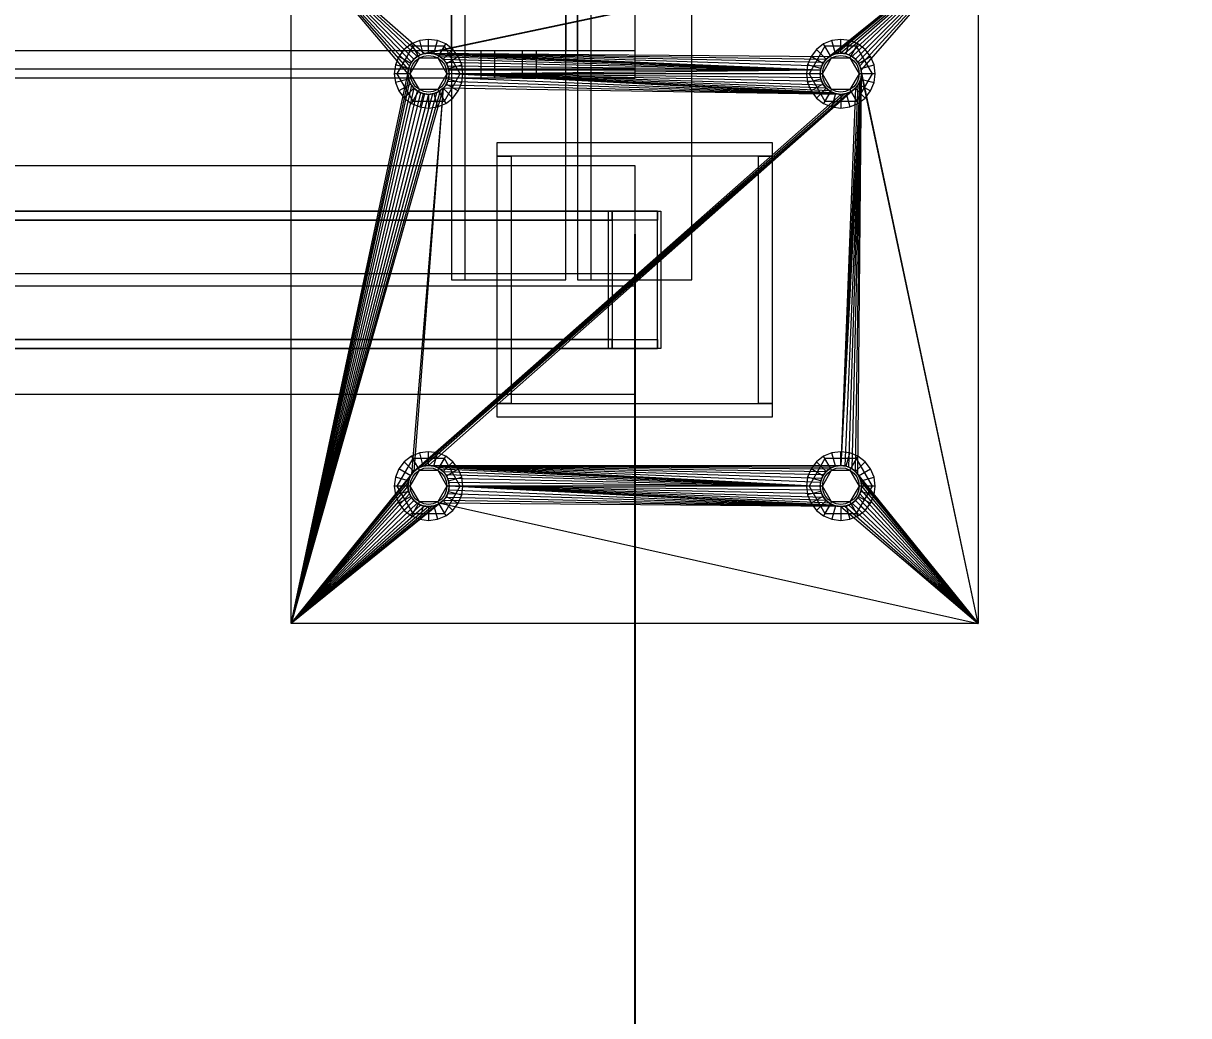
# Model space of a CAD drawing. Header units: millimetres. Extents: x -191664 to 191490, y -197311 to 10263.
# Drawn here: x 16503 to 17011, y -19071 to -18638 of the extents above; entities that cross this region are included whole.
import ezdxf

# ---------------------------------------------------------------- set-up
doc = ezdxf.new("R2010")
doc.units = ezdxf.units.MM
for name, color, linetype, lineweight in [('COTAS_INSTALACION_P', 30, 'Continuous', 0), ('COTAS_O', 1, 'Continuous', 0), ('superior_mezcladora', 7, 'Continuous', 0)]:
    doc.layers.add(name, color=color, linetype=linetype, lineweight=lineweight)
doc.dimstyles.new('PLANTA_100', dxfattribs={"dimtxt": 250, "dimasz": 150, "dimexe": 150, "dimexo": 80, "dimgap": 100, "dimtad": 1, "dimtih": 1, "dimtoh": 1, "dimdec": 1, "dimdsep": 46, "dimcen": 0.09, "dimclrd": 1, "dimclre": 1, "dimclrt": 1, "dimadec": 0, "dimazin": 0, "dimtfac": 1, "dimtdec": 4, "dimtofl": 0, "dimtmove": 0, "dimatfit": 3, "dimfxl": 1, "dimtolj": 1, "dimtzin": 0, "dimarcsym": 0})

# ---------------------------------------------------------------- blocks, each defined once
blk = doc.blocks.new('*D5')
at = {"layer": 'COTAS_INSTALACION_P', "color": 1, "lineweight": -2, "transparency": 16777216}
for p, q in [((-1000, -18080), (-1000, -25850)), ((60117.12, -18080), (60117.12, -25850)), ((-850, -25700), (59967.12, -25700))]:
    blk.add_line(p, q, dxfattribs=at)
at = {"layer": 'COTAS_INSTALACION_P', "color": 1, "transparency": 16777216}
for points in [[(-850, -25675), (-850, -25725), (-1000, -25700)], [(59967.12, -25675), (59967.12, -25725), (60117.12, -25700)]]:
    blk.add_solid(points, dxfattribs=at)
at = {"layer": 'Defpoints', "color": 0, "transparency": 16777216}
for p in [(-1000, -18000), (60117.12, -18000), (60117.12, -25700)]:
    blk.add_point(p, dxfattribs=at)
blk = doc.blocks.new('*D35')
at = {"layer": 'COTAS_O', "color": 1, "lineweight": -2, "transparency": 16777216}
for p, q in [((10569.53, -18730), (10569.53, -20100)), ((16769.53, -18730), (16769.53, -20100)), ((10719.53, -19950), (16619.53, -19950))]:
    blk.add_line(p, q, dxfattribs=at)
at = {"layer": 'COTAS_O', "color": 1, "transparency": 16777216}
for points in [[(10719.53, -19925), (10719.53, -19975), (10569.53, -19950)], [(16619.53, -19925), (16619.53, -19975), (16769.53, -19950)]]:
    blk.add_solid(points, dxfattribs=at)
at = {"layer": 'Defpoints', "color": 0, "transparency": 16777216}
for p in [(10569.53, -18650), (16769.53, -18650), (16769.53, -19950)]:
    blk.add_point(p, dxfattribs=at)

msp = doc.modelspace()

# ---------------------------------------------------------------- linework, layer by layer
at = {"layer": 'superior_mezcladora', "color": 9, "true_color": 0xc6c9c8}
for p, q in [((16744.53, -18650), (16744.53, -17350)), ((16769.53, -17350), (16769.53, -18650)), ((16689.53, -18650), (16689.53, -18615)), ((16739.53, -18615), (16739.53, -18650)), ((16769.53, -18623), (16769.53, -18658)), ((16739.53, -18650), (16689.53, -18650)), ((16769.53, -18650), (16744.53, -18650)), ((16769.53, -18658), (10569.53, -18658))]:
    msp.add_line(p, q, dxfattribs=at)
at = {"layer": 'superior_mezcladora', "color": 8, "true_color": 0x667b86}
for p, q in [((16689.53, -18400), (16689.53, -18750)), ((16695.53, -18750), (16695.53, -18400)), ((16739.53, -18750), (16739.53, -18400)), ((16744.53, -18400), (16744.53, -18750)), ((16750.53, -18750), (16750.53, -18400)), ((16794.53, -18750), (16794.53, -18400)), ((16709.53, -18696), (16709.53, -18690)), ((16709.53, -18690), (16829.53, -18690)), ((16829.53, -18690), (16829.53, -18696)), ((16829.53, -18696), (16709.53, -18696)), ((16709.53, -18804), (16709.53, -18696)), ((16709.53, -18696), (16715.53, -18696)), ((16715.53, -18696), (16715.53, -18804)), ((16823.53, -18804), (16823.53, -18696)), ((16823.53, -18696), (16829.53, -18696)), ((16829.53, -18696), (16829.53, -18804)), ((10569.53, -18700), (16769.53, -18700)), ((16769.53, -18700), (16769.53, -18800)), ((16758.12, -18720), (14691.45, -18720)), ((14692.97, -18720), (16759.64, -18720)), ((14692.97, -18724), (16759.64, -18724)), ((16779.42, -18720), (14712.75, -18720)), ((16779.42, -18724), (14712.75, -18724)), ((14714.27, -18720), (16780.94, -18720)), ((16758.12, -18780), (16758.12, -18720)), ((16758.12, -18720), (16759.64, -18720)), ((16759.64, -18720), (16759.64, -18780)), ((16759.64, -18724), (16759.64, -18720)), ((16759.64, -18720), (16779.42, -18720)), ((16779.42, -18724), (16759.64, -18724)), ((16779.42, -18780), (16779.42, -18720)), ((16779.42, -18720), (16780.94, -18720)), ((16779.42, -18720), (16779.42, -18724)), ((16780.94, -18720), (16780.94, -18780)), ((10569.53, -18747.2), (16769.53, -18747.2)), ((16689.53, -18750), (16739.53, -18750)), ((16689.53, -18750), (16695.53, -18750)), ((16744.53, -18750), (16794.53, -18750)), ((16744.53, -18750), (16750.53, -18750)), ((16769.53, -18747.2), (16769.53, -18752.8)), ((16769.53, -18752.8), (10569.53, -18752.8)), ((14691.45, -18780), (16758.12, -18780)), ((16759.64, -18776), (14692.97, -18776)), ((16759.64, -18780), (14692.97, -18780)), ((14712.75, -18776), (16779.42, -18776)), ((14712.75, -18780), (16779.42, -18780)), ((16780.94, -18780), (14714.27, -18780)), ((16759.64, -18780), (16758.12, -18780)), ((16759.64, -18780), (16759.64, -18776)), ((16759.64, -18776), (16779.42, -18776)), ((16779.42, -18780), (16759.64, -18780)), ((16779.42, -18776), (16779.42, -18780)), ((16780.94, -18780), (16779.42, -18780)), ((16769.53, -18800), (10569.53, -18800)), ((16709.53, -18810), (16709.53, -18804)), ((16709.53, -18804), (16829.53, -18804)), ((16715.53, -18804), (16709.53, -18804)), ((16829.53, -18804), (16823.53, -18804)), ((16829.53, -18804), (16829.53, -18810)), ((16829.53, -18810), (16709.53, -18810))]:
    msp.add_line(p, q, dxfattribs=at)
at = {"layer": 'superior_mezcladora', "color": 252, "true_color": 0x82929a}
for p, q in [((16619.53, -18900), (16619.53, -18600)), ((16619.53, -18600), (16670.53, -18660)), ((16619.53, -18600), (16670.7, -18658.24)), ((16619.53, -18600), (16671.21, -18656.56)), ((16619.53, -18600), (16672.05, -18655)), ((16619.53, -18600), (16673.16, -18653.64)), ((16619.53, -18600), (16674.53, -18652.52)), ((16619.53, -18600), (16676.08, -18651.69)), ((16619.53, -18600), (16677.77, -18651.17)), ((16919.53, -18600), (16677.77, -18651.17)), ((16919.53, -18600), (16679.53, -18651)), ((16919.53, -18600), (16854.53, -18652.52)), ((16919.53, -18600), (16856.08, -18651.69)), ((16919.53, -18600), (16857.77, -18651.17)), ((16919.53, -18600), (16859.53, -18651)), ((16919.53, -18600), (16861.28, -18651.17)), ((16919.53, -18600), (16862.97, -18651.69)), ((16919.53, -18600), (16864.53, -18652.52)), ((16919.53, -18600), (16865.89, -18653.64)), ((16919.53, -18600), (16867.01, -18655)), ((16919.53, -18600), (16867.84, -18656.56)), ((16919.53, -18600), (16868.36, -18658.24)), ((16919.53, -18600), (16919.53, -18900)), ((16673.16, -18653.64), (16672.05, -18655)), ((16674.53, -18652.52), (16673.16, -18653.64)), ((16676.08, -18651.69), (16674.53, -18652.52)), ((16677.77, -18651.17), (16676.08, -18651.69)), ((16679.53, -18651), (16677.77, -18651.17)), ((16681.28, -18651.17), (16679.53, -18651)), ((16679.53, -18651), (16850.7, -18658.24)), ((16679.53, -18651), (16851.21, -18656.56)), ((16679.53, -18651), (16852.05, -18655)), ((16679.53, -18651), (16853.16, -18653.64)), ((16679.53, -18651), (16854.53, -18652.52)), ((16682.97, -18651.69), (16681.28, -18651.17)), ((16681.28, -18651.17), (16850.7, -18658.24)), ((16684.53, -18652.52), (16682.97, -18651.69)), ((16682.97, -18651.69), (16850.7, -18658.24)), ((16685.89, -18653.64), (16684.53, -18652.52)), ((16684.53, -18652.52), (16850.7, -18658.24)), ((16687.01, -18655), (16685.89, -18653.64)), ((16685.89, -18653.64), (16850.7, -18658.24)), ((16853.16, -18653.64), (16852.05, -18655)), ((16854.53, -18652.52), (16853.16, -18653.64)), ((16856.08, -18651.69), (16854.53, -18652.52)), ((16857.77, -18651.17), (16856.08, -18651.69)), ((16859.53, -18651), (16857.77, -18651.17)), ((16861.28, -18651.17), (16859.53, -18651)), ((16862.97, -18651.69), (16861.28, -18651.17)), ((16864.53, -18652.52), (16862.97, -18651.69)), ((16865.89, -18653.64), (16864.53, -18652.52)), ((16867.01, -18655), (16865.89, -18653.64)), ((16670.7, -18658.24), (16670.53, -18660)), ((16671.21, -18656.56), (16670.7, -18658.24)), ((16672.05, -18655), (16671.21, -18656.56)), ((16687.84, -18656.56), (16687.01, -18655)), ((16687.01, -18655), (16850.7, -18658.24)), ((16688.36, -18658.24), (16687.84, -18656.56)), ((16687.84, -18656.56), (16850.7, -18658.24)), ((16688.53, -18660), (16688.36, -18658.24)), ((16688.36, -18658.24), (16850.7, -18658.24)), ((16688.53, -18660), (16850.7, -18658.24)), ((16850.7, -18658.24), (16850.53, -18660)), ((16851.21, -18656.56), (16850.7, -18658.24)), ((16852.05, -18655), (16851.21, -18656.56)), ((16867.84, -18656.56), (16867.01, -18655)), ((16868.36, -18658.24), (16867.84, -18656.56)), ((16919.53, -18900), (16868.36, -18658.24)), ((16868.53, -18660), (16868.36, -18658.24)), ((16619.53, -18900), (16670.53, -18660)), ((16670.7, -18661.76), (16619.53, -18900)), ((16671.21, -18663.44), (16619.53, -18900)), ((16670.53, -18660), (16670.7, -18661.76)), ((16670.7, -18661.76), (16671.21, -18663.44)), ((16671.21, -18663.44), (16672.05, -18665)), ((16687.01, -18665), (16687.84, -18663.44)), ((16687.84, -18663.44), (16688.36, -18661.76)), ((16859.53, -18669), (16687.84, -18663.44)), ((16688.36, -18661.76), (16688.53, -18660)), ((16859.53, -18669), (16688.36, -18661.76)), ((16850.53, -18660), (16688.53, -18660)), ((16850.7, -18661.76), (16688.53, -18660)), ((16851.21, -18663.44), (16688.53, -18660)), ((16852.05, -18665), (16688.53, -18660)), ((16853.16, -18666.36), (16688.53, -18660)), ((16854.53, -18667.48), (16688.53, -18660)), ((16856.08, -18668.31), (16688.53, -18660)), ((16857.77, -18668.83), (16688.53, -18660)), ((16859.53, -18669), (16688.53, -18660)), ((16850.53, -18660), (16850.7, -18661.76)), ((16850.7, -18661.76), (16851.21, -18663.44)), ((16851.21, -18663.44), (16852.05, -18665)), ((16868.53, -18660), (16859.53, -18831)), ((16868.36, -18661.76), (16859.53, -18831)), ((16867.84, -18663.44), (16859.53, -18831)), ((16868.53, -18660), (16861.28, -18831.17)), ((16862.97, -18831.69), (16868.53, -18660)), ((16864.53, -18832.52), (16868.53, -18660)), ((16865.89, -18833.64), (16868.53, -18660)), ((16867.01, -18835), (16868.53, -18660)), ((16867.01, -18665), (16867.84, -18663.44)), ((16867.84, -18663.44), (16868.36, -18661.76)), ((16868.36, -18661.76), (16868.53, -18660)), ((16919.53, -18900), (16868.53, -18660)), ((16672.05, -18665), (16619.53, -18900)), ((16673.16, -18666.36), (16619.53, -18900)), ((16685.89, -18666.36), (16619.53, -18900)), ((16674.53, -18667.48), (16619.53, -18900)), ((16684.53, -18667.48), (16619.53, -18900)), ((16676.08, -18668.31), (16619.53, -18900)), ((16682.97, -18668.31), (16619.53, -18900)), ((16677.77, -18668.83), (16619.53, -18900)), ((16681.28, -18668.83), (16619.53, -18900)), ((16679.53, -18669), (16619.53, -18900)), ((16672.05, -18665), (16673.16, -18666.36)), ((16685.89, -18666.36), (16672.05, -18835)), ((16673.16, -18666.36), (16674.53, -18667.48)), ((16685.89, -18666.36), (16673.16, -18833.64)), ((16865.89, -18666.36), (16673.16, -18833.64)), ((16864.53, -18667.48), (16673.16, -18833.64)), ((16862.97, -18668.31), (16673.16, -18833.64)), ((16861.28, -18668.83), (16673.16, -18833.64)), ((16859.53, -18669), (16673.16, -18833.64)), ((16865.89, -18666.36), (16674.53, -18832.52)), ((16674.53, -18667.48), (16676.08, -18668.31)), ((16865.89, -18666.36), (16676.08, -18831.69)), ((16676.08, -18668.31), (16677.77, -18668.83)), ((16865.89, -18666.36), (16677.77, -18831.17)), ((16677.77, -18668.83), (16679.53, -18669)), ((16865.89, -18666.36), (16679.53, -18831)), ((16679.53, -18669), (16681.28, -18668.83)), ((16681.28, -18668.83), (16682.97, -18668.31)), ((16682.97, -18668.31), (16684.53, -18667.48)), ((16684.53, -18667.48), (16685.89, -18666.36)), ((16685.89, -18666.36), (16687.01, -18665)), ((16859.53, -18669), (16685.89, -18666.36)), ((16859.53, -18669), (16687.01, -18665)), ((16852.05, -18665), (16853.16, -18666.36)), ((16853.16, -18666.36), (16854.53, -18667.48)), ((16854.53, -18667.48), (16856.08, -18668.31)), ((16856.08, -18668.31), (16857.77, -18668.83)), ((16857.77, -18668.83), (16859.53, -18669)), ((16867.01, -18665), (16859.53, -18831)), ((16865.89, -18666.36), (16859.53, -18831)), ((16859.53, -18669), (16861.28, -18668.83)), ((16861.28, -18668.83), (16862.97, -18668.31)), ((16862.97, -18668.31), (16864.53, -18667.48)), ((16864.53, -18667.48), (16865.89, -18666.36)), ((16865.89, -18666.36), (16867.01, -18665)), ((16676.08, -18831.69), (16674.53, -18832.52)), ((16677.77, -18831.17), (16676.08, -18831.69)), ((16679.53, -18831), (16677.77, -18831.17)), ((16681.28, -18831.17), (16679.53, -18831)), ((16679.53, -18831), (16850.53, -18840)), ((16679.53, -18831), (16850.7, -18838.24)), ((16679.53, -18831), (16851.21, -18836.56)), ((16679.53, -18831), (16852.05, -18835)), ((16679.53, -18831), (16853.16, -18833.64)), ((16679.53, -18831), (16854.53, -18832.52)), ((16679.53, -18831), (16856.08, -18831.69)), ((16679.53, -18831), (16857.77, -18831.17)), ((16679.53, -18831), (16859.53, -18831)), ((16682.97, -18831.69), (16681.28, -18831.17)), ((16681.28, -18831.17), (16850.53, -18840)), ((16684.53, -18832.52), (16682.97, -18831.69)), ((16682.97, -18831.69), (16850.53, -18840)), ((16856.08, -18831.69), (16854.53, -18832.52)), ((16857.77, -18831.17), (16856.08, -18831.69)), ((16859.53, -18831), (16857.77, -18831.17)), ((16861.28, -18831.17), (16859.53, -18831)), ((16862.97, -18831.69), (16861.28, -18831.17)), ((16864.53, -18832.52), (16862.97, -18831.69)), ((16619.53, -18900), (16672.05, -18835)), ((16619.53, -18900), (16671.21, -18836.56)), ((16671.21, -18836.56), (16670.7, -18838.24)), ((16672.05, -18835), (16671.21, -18836.56)), ((16673.16, -18833.64), (16672.05, -18835)), ((16674.53, -18832.52), (16673.16, -18833.64)), ((16685.89, -18833.64), (16684.53, -18832.52)), ((16684.53, -18832.52), (16850.53, -18840)), ((16687.01, -18835), (16685.89, -18833.64)), ((16685.89, -18833.64), (16850.53, -18840)), ((16687.84, -18836.56), (16687.01, -18835)), ((16687.01, -18835), (16850.53, -18840)), ((16688.36, -18838.24), (16687.84, -18836.56)), ((16687.84, -18836.56), (16850.53, -18840)), ((16851.21, -18836.56), (16850.7, -18838.24)), ((16852.05, -18835), (16851.21, -18836.56)), ((16853.16, -18833.64), (16852.05, -18835)), ((16854.53, -18832.52), (16853.16, -18833.64)), ((16865.89, -18833.64), (16864.53, -18832.52)), ((16867.01, -18835), (16865.89, -18833.64)), ((16867.84, -18836.56), (16867.01, -18835)), ((16867.01, -18835), (16919.53, -18900)), ((16868.36, -18838.24), (16867.84, -18836.56)), ((16867.84, -18836.56), (16919.53, -18900)), ((16619.53, -18900), (16670.7, -18838.24)), ((16670.53, -18840), (16619.53, -18900)), ((16670.7, -18841.76), (16619.53, -18900)), ((16670.7, -18838.24), (16670.53, -18840)), ((16670.53, -18840), (16670.7, -18841.76)), ((16670.7, -18841.76), (16671.21, -18843.44)), ((16687.84, -18843.44), (16688.36, -18841.76)), ((16688.53, -18840), (16688.36, -18838.24)), ((16688.36, -18838.24), (16850.53, -18840)), ((16688.36, -18841.76), (16688.53, -18840)), ((16859.53, -18849), (16688.36, -18841.76)), ((16850.53, -18840), (16688.53, -18840)), ((16850.7, -18841.76), (16688.53, -18840)), ((16851.21, -18843.44), (16688.53, -18840)), ((16852.05, -18845), (16688.53, -18840)), ((16853.16, -18846.36), (16688.53, -18840)), ((16854.53, -18847.48), (16688.53, -18840)), ((16856.08, -18848.31), (16688.53, -18840)), ((16857.77, -18848.83), (16688.53, -18840)), ((16859.53, -18849), (16688.53, -18840)), ((16850.7, -18838.24), (16850.53, -18840)), ((16850.53, -18840), (16850.7, -18841.76)), ((16850.7, -18841.76), (16851.21, -18843.44)), ((16867.84, -18843.44), (16868.36, -18841.76)), ((16868.53, -18840), (16868.36, -18838.24)), ((16868.36, -18838.24), (16919.53, -18900)), ((16868.36, -18841.76), (16868.53, -18840)), ((16868.36, -18841.76), (16919.53, -18900)), ((16868.53, -18840), (16919.53, -18900)), ((16671.21, -18843.44), (16619.53, -18900)), ((16672.05, -18845), (16619.53, -18900)), ((16673.16, -18846.36), (16619.53, -18900)), ((16671.21, -18843.44), (16672.05, -18845)), ((16672.05, -18845), (16673.16, -18846.36)), ((16673.16, -18846.36), (16674.53, -18847.48)), ((16684.53, -18847.48), (16685.89, -18846.36)), ((16685.89, -18846.36), (16687.01, -18845)), ((16859.53, -18849), (16685.89, -18846.36)), ((16687.01, -18845), (16687.84, -18843.44)), ((16859.53, -18849), (16687.01, -18845)), ((16859.53, -18849), (16687.84, -18843.44)), ((16851.21, -18843.44), (16852.05, -18845)), ((16852.05, -18845), (16853.16, -18846.36)), ((16853.16, -18846.36), (16854.53, -18847.48)), ((16864.53, -18847.48), (16865.89, -18846.36)), ((16865.89, -18846.36), (16867.01, -18845)), ((16865.89, -18846.36), (16919.53, -18900)), ((16867.01, -18845), (16867.84, -18843.44)), ((16867.01, -18845), (16919.53, -18900)), ((16867.84, -18843.44), (16919.53, -18900)), ((16674.53, -18847.48), (16619.53, -18900)), ((16684.53, -18847.48), (16619.53, -18900)), ((16676.08, -18848.31), (16619.53, -18900)), ((16682.97, -18848.31), (16619.53, -18900)), ((16677.77, -18848.83), (16619.53, -18900)), ((16681.28, -18848.83), (16619.53, -18900)), ((16679.53, -18849), (16619.53, -18900)), ((16674.53, -18847.48), (16676.08, -18848.31)), ((16676.08, -18848.31), (16677.77, -18848.83)), ((16677.77, -18848.83), (16679.53, -18849)), ((16679.53, -18849), (16681.28, -18848.83)), ((16681.28, -18848.83), (16682.97, -18848.31)), ((16682.97, -18848.31), (16684.53, -18847.48)), ((16684.53, -18847.48), (16919.53, -18900)), ((16859.53, -18849), (16684.53, -18847.48)), ((16854.53, -18847.48), (16856.08, -18848.31)), ((16856.08, -18848.31), (16857.77, -18848.83)), ((16857.77, -18848.83), (16859.53, -18849)), ((16859.53, -18849), (16861.28, -18848.83)), ((16859.53, -18849), (16919.53, -18900)), ((16861.28, -18848.83), (16862.97, -18848.31)), ((16861.28, -18848.83), (16919.53, -18900)), ((16862.97, -18848.31), (16864.53, -18847.48)), ((16862.97, -18848.31), (16919.53, -18900)), ((16864.53, -18847.48), (16919.53, -18900)), ((16919.53, -18900), (16619.53, -18900))]:
    msp.add_line(p, q, dxfattribs=at)
at = {"layer": 'superior_mezcladora', "color": 251, "true_color": 0x64686b}
for p, q in [((16769.53, -18612), (16769.53, -18662)), ((16769.53, -18662), (10569.53, -18662))]:
    msp.add_line(p, q, dxfattribs=at)
at = {"layer": 'superior_mezcladora', "color": 252, "true_color": 0x8b8c91}
for p, q in [((16769.53, -18625), (16769.53, -18650)), ((16769.53, -18650), (10569.53, -18650))]:
    msp.add_line(p, q, dxfattribs=at)
at = {"layer": 'superior_mezcladora', "color": 252, "true_color": 0x8ba19a}
for p, q in [((16672.6, -18648.01), (16665.68, -18660)), ((16672.03, -18647.01), (16668.92, -18649.39)), ((16675.65, -18645.51), (16672.03, -18647.01)), ((16675.03, -18652.21), (16672.03, -18647.01)), ((16686.45, -18648.01), (16672.6, -18648.01)), ((16675.53, -18653.07), (16672.6, -18648.01)), ((16679.53, -18645), (16675.65, -18645.51)), ((16677.2, -18651.31), (16675.65, -18645.51)), ((16683.41, -18645.51), (16679.53, -18645)), ((16679.53, -18651), (16679.53, -18645)), ((16681.86, -18651.31), (16683.41, -18645.51)), ((16687.03, -18647.01), (16683.41, -18645.51)), ((16683.53, -18653.07), (16686.45, -18648.01)), ((16684.03, -18652.21), (16687.03, -18647.01)), ((16693.38, -18660), (16686.45, -18648.01)), ((16690.14, -18649.39), (16687.03, -18647.01)), ((16852.6, -18648.01), (16845.68, -18660)), ((16852.03, -18647.01), (16848.92, -18649.39)), ((16855.65, -18645.51), (16852.03, -18647.01)), ((16855.03, -18652.21), (16852.03, -18647.01)), ((16866.45, -18648.01), (16852.6, -18648.01)), ((16855.53, -18653.07), (16852.6, -18648.01)), ((16859.53, -18645), (16855.65, -18645.51)), ((16857.2, -18651.31), (16855.65, -18645.51)), ((16863.41, -18645.51), (16859.53, -18645)), ((16859.53, -18651), (16859.53, -18645)), ((16861.86, -18651.31), (16863.41, -18645.51)), ((16867.03, -18647.01), (16863.41, -18645.51)), ((16863.53, -18653.07), (16866.45, -18648.01)), ((16864.03, -18652.21), (16867.03, -18647.01)), ((16873.38, -18660), (16866.45, -18648.01)), ((16870.14, -18649.39), (16867.03, -18647.01)), ((16666.54, -18652.5), (16665.04, -18656.12)), ((16668.92, -18649.39), (16666.54, -18652.5)), ((16671.73, -18655.5), (16666.54, -18652.5)), ((16673.16, -18653.64), (16668.92, -18649.39)), ((16671.53, -18660), (16675.53, -18653.07)), ((16671.73, -18655.5), (16673.16, -18653.64)), ((16673.16, -18653.64), (16675.03, -18652.21)), ((16675.03, -18652.21), (16677.2, -18651.31)), ((16675.53, -18653.07), (16683.53, -18653.07)), ((16677.2, -18651.31), (16679.53, -18651)), ((16679.53, -18651), (16681.86, -18651.31)), ((16681.86, -18651.31), (16684.03, -18652.21)), ((16683.53, -18653.07), (16687.53, -18660)), ((16684.03, -18652.21), (16685.89, -18653.64)), ((16685.89, -18653.64), (16690.14, -18649.39)), ((16685.89, -18653.64), (16687.32, -18655.5)), ((16687.32, -18655.5), (16692.52, -18652.5)), ((16692.52, -18652.5), (16690.14, -18649.39)), ((16694.02, -18656.12), (16692.52, -18652.5)), ((16846.54, -18652.5), (16845.04, -18656.12)), ((16848.92, -18649.39), (16846.54, -18652.5)), ((16851.73, -18655.5), (16846.54, -18652.5)), ((16853.16, -18653.64), (16848.92, -18649.39)), ((16851.53, -18660), (16855.53, -18653.07)), ((16851.73, -18655.5), (16853.16, -18653.64)), ((16853.16, -18653.64), (16855.03, -18652.21)), ((16855.03, -18652.21), (16857.2, -18651.31)), ((16855.53, -18653.07), (16863.53, -18653.07)), ((16857.2, -18651.31), (16859.53, -18651)), ((16859.53, -18651), (16861.86, -18651.31)), ((16861.86, -18651.31), (16864.03, -18652.21)), ((16863.53, -18653.07), (16867.53, -18660)), ((16864.03, -18652.21), (16865.89, -18653.64)), ((16865.89, -18653.64), (16870.14, -18649.39)), ((16865.89, -18653.64), (16867.32, -18655.5)), ((16867.32, -18655.5), (16872.52, -18652.5)), ((16872.52, -18652.5), (16870.14, -18649.39)), ((16874.02, -18656.12), (16872.52, -18652.5)), ((16665.04, -18656.12), (16664.53, -18660)), ((16670.84, -18657.67), (16665.04, -18656.12)), ((16670.53, -18660), (16670.84, -18657.67)), ((16670.84, -18657.67), (16671.73, -18655.5)), ((16687.32, -18655.5), (16688.22, -18657.67)), ((16688.22, -18657.67), (16694.02, -18656.12)), ((16688.22, -18657.67), (16688.53, -18660)), ((16694.53, -18660), (16694.02, -18656.12)), ((16845.04, -18656.12), (16844.53, -18660)), ((16850.84, -18657.67), (16845.04, -18656.12)), ((16850.53, -18660), (16850.84, -18657.67)), ((16850.84, -18657.67), (16851.73, -18655.5)), ((16867.32, -18655.5), (16868.22, -18657.67)), ((16868.22, -18657.67), (16874.02, -18656.12)), ((16868.22, -18657.67), (16868.53, -18660)), ((16874.53, -18660), (16874.02, -18656.12)), ((16670.53, -18660), (16664.53, -18660)), ((16664.53, -18660), (16665.04, -18663.88)), ((16670.84, -18662.33), (16665.04, -18663.88)), ((16665.04, -18663.88), (16666.54, -18667.5)), ((16671.53, -18660), (16665.68, -18660)), ((16665.68, -18660), (16672.6, -18671.99)), ((16670.84, -18662.33), (16670.53, -18660)), ((16671.73, -18664.5), (16670.84, -18662.33)), ((16675.53, -18666.93), (16671.53, -18660)), ((16687.53, -18660), (16683.53, -18666.93)), ((16686.45, -18671.99), (16693.38, -18660)), ((16688.22, -18662.33), (16687.32, -18664.5)), ((16693.38, -18660), (16687.53, -18660)), ((16688.53, -18660), (16688.22, -18662.33)), ((16688.22, -18662.33), (16694.02, -18663.88)), ((16694.53, -18660), (16688.53, -18660)), ((16692.52, -18667.5), (16694.02, -18663.88)), ((16694.02, -18663.88), (16694.53, -18660)), ((16850.53, -18660), (16844.53, -18660)), ((16844.53, -18660), (16845.04, -18663.88)), ((16850.84, -18662.33), (16845.04, -18663.88)), ((16845.04, -18663.88), (16846.54, -18667.5)), ((16851.53, -18660), (16845.68, -18660)), ((16845.68, -18660), (16852.6, -18671.99)), ((16850.84, -18662.33), (16850.53, -18660)), ((16851.73, -18664.5), (16850.84, -18662.33)), ((16855.53, -18666.93), (16851.53, -18660)), ((16867.53, -18660), (16863.53, -18666.93)), ((16866.45, -18671.99), (16873.38, -18660)), ((16868.22, -18662.33), (16867.32, -18664.5)), ((16873.38, -18660), (16867.53, -18660)), ((16868.53, -18660), (16868.22, -18662.33)), ((16868.22, -18662.33), (16874.02, -18663.88)), ((16874.53, -18660), (16868.53, -18660)), ((16872.52, -18667.5), (16874.02, -18663.88)), ((16874.02, -18663.88), (16874.53, -18660)), ((16671.73, -18664.5), (16666.54, -18667.5)), ((16666.54, -18667.5), (16668.92, -18670.61)), ((16673.16, -18666.36), (16668.92, -18670.61)), ((16673.16, -18666.36), (16671.73, -18664.5)), ((16675.03, -18667.79), (16672.03, -18672.99)), ((16675.53, -18666.93), (16672.6, -18671.99)), ((16675.03, -18667.79), (16673.16, -18666.36)), ((16677.2, -18668.69), (16675.03, -18667.79)), ((16683.53, -18666.93), (16675.53, -18666.93)), ((16677.2, -18668.69), (16675.65, -18674.49)), ((16679.53, -18669), (16677.2, -18668.69)), ((16681.86, -18668.69), (16679.53, -18669)), ((16679.53, -18669), (16679.53, -18675)), ((16684.03, -18667.79), (16681.86, -18668.69)), ((16681.86, -18668.69), (16683.41, -18674.49)), ((16683.53, -18666.93), (16686.45, -18671.99)), ((16685.89, -18666.36), (16684.03, -18667.79)), ((16684.03, -18667.79), (16687.03, -18672.99)), ((16687.32, -18664.5), (16685.89, -18666.36)), ((16685.89, -18666.36), (16690.14, -18670.61)), ((16687.32, -18664.5), (16692.52, -18667.5)), ((16690.14, -18670.61), (16692.52, -18667.5)), ((16851.73, -18664.5), (16846.54, -18667.5)), ((16846.54, -18667.5), (16848.92, -18670.61)), ((16853.16, -18666.36), (16848.92, -18670.61)), ((16853.16, -18666.36), (16851.73, -18664.5)), ((16855.03, -18667.79), (16852.03, -18672.99)), ((16855.53, -18666.93), (16852.6, -18671.99)), ((16855.03, -18667.79), (16853.16, -18666.36)), ((16857.2, -18668.69), (16855.03, -18667.79)), ((16863.53, -18666.93), (16855.53, -18666.93)), ((16857.2, -18668.69), (16855.65, -18674.49)), ((16859.53, -18669), (16857.2, -18668.69)), ((16861.86, -18668.69), (16859.53, -18669)), ((16859.53, -18669), (16859.53, -18675)), ((16864.03, -18667.79), (16861.86, -18668.69)), ((16861.86, -18668.69), (16863.41, -18674.49)), ((16863.53, -18666.93), (16866.45, -18671.99)), ((16865.89, -18666.36), (16864.03, -18667.79)), ((16864.03, -18667.79), (16867.03, -18672.99)), ((16867.32, -18664.5), (16865.89, -18666.36)), ((16865.89, -18666.36), (16870.14, -18670.61)), ((16867.32, -18664.5), (16872.52, -18667.5)), ((16870.14, -18670.61), (16872.52, -18667.5)), ((16668.92, -18670.61), (16672.03, -18672.99)), ((16672.03, -18672.99), (16675.65, -18674.49)), ((16672.6, -18671.99), (16686.45, -18671.99)), ((16683.41, -18674.49), (16687.03, -18672.99)), ((16687.03, -18672.99), (16690.14, -18670.61)), ((16848.92, -18670.61), (16852.03, -18672.99)), ((16852.03, -18672.99), (16855.65, -18674.49)), ((16852.6, -18671.99), (16866.45, -18671.99)), ((16863.41, -18674.49), (16867.03, -18672.99)), ((16867.03, -18672.99), (16870.14, -18670.61)), ((16675.65, -18674.49), (16679.53, -18675)), ((16679.53, -18675), (16683.41, -18674.49)), ((16855.65, -18674.49), (16859.53, -18675)), ((16859.53, -18675), (16863.41, -18674.49)), ((16675.65, -18825.51), (16672.03, -18827.01)), ((16679.53, -18825), (16675.65, -18825.51)), ((16677.2, -18831.31), (16675.65, -18825.51)), ((16683.41, -18825.51), (16679.53, -18825)), ((16679.53, -18831), (16679.53, -18825)), ((16681.86, -18831.31), (16683.41, -18825.51)), ((16687.03, -18827.01), (16683.41, -18825.51)), ((16855.65, -18825.51), (16852.03, -18827.01)), ((16859.53, -18825), (16855.65, -18825.51)), ((16857.2, -18831.31), (16855.65, -18825.51)), ((16863.41, -18825.51), (16859.53, -18825)), ((16859.53, -18831), (16859.53, -18825)), ((16861.86, -18831.31), (16863.41, -18825.51)), ((16867.03, -18827.01), (16863.41, -18825.51)), ((16672.6, -18828.01), (16665.68, -18840)), ((16668.92, -18829.39), (16666.54, -18832.5)), ((16672.03, -18827.01), (16668.92, -18829.39)), ((16673.16, -18833.64), (16668.92, -18829.39)), ((16675.03, -18832.21), (16672.03, -18827.01)), ((16686.45, -18828.01), (16672.6, -18828.01)), ((16675.53, -18833.07), (16672.6, -18828.01)), ((16675.03, -18832.21), (16677.2, -18831.31)), ((16677.2, -18831.31), (16679.53, -18831)), ((16679.53, -18831), (16681.86, -18831.31)), ((16681.86, -18831.31), (16684.03, -18832.21)), ((16683.53, -18833.07), (16686.45, -18828.01)), ((16684.03, -18832.21), (16687.03, -18827.01)), ((16685.89, -18833.64), (16690.14, -18829.39)), ((16693.38, -18840), (16686.45, -18828.01)), ((16690.14, -18829.39), (16687.03, -18827.01)), ((16692.52, -18832.5), (16690.14, -18829.39)), ((16852.6, -18828.01), (16845.68, -18840)), ((16848.92, -18829.39), (16846.54, -18832.5)), ((16852.03, -18827.01), (16848.92, -18829.39)), ((16853.16, -18833.64), (16848.92, -18829.39)), ((16855.03, -18832.21), (16852.03, -18827.01)), ((16866.45, -18828.01), (16852.6, -18828.01)), ((16855.53, -18833.07), (16852.6, -18828.01)), ((16855.03, -18832.21), (16857.2, -18831.31)), ((16857.2, -18831.31), (16859.53, -18831)), ((16859.53, -18831), (16861.86, -18831.31)), ((16861.86, -18831.31), (16864.03, -18832.21)), ((16863.53, -18833.07), (16866.45, -18828.01)), ((16864.03, -18832.21), (16867.03, -18827.01)), ((16865.89, -18833.64), (16870.14, -18829.39)), ((16873.38, -18840), (16866.45, -18828.01)), ((16870.14, -18829.39), (16867.03, -18827.01)), ((16872.52, -18832.5), (16870.14, -18829.39)), ((16665.04, -18836.12), (16664.53, -18840)), ((16666.54, -18832.5), (16665.04, -18836.12)), ((16670.84, -18837.67), (16665.04, -18836.12)), ((16671.73, -18835.5), (16666.54, -18832.5)), ((16670.84, -18837.67), (16671.73, -18835.5)), ((16671.53, -18840), (16675.53, -18833.07)), ((16671.73, -18835.5), (16673.16, -18833.64)), ((16673.16, -18833.64), (16675.03, -18832.21)), ((16675.53, -18833.07), (16683.53, -18833.07)), ((16683.53, -18833.07), (16687.53, -18840)), ((16684.03, -18832.21), (16685.89, -18833.64)), ((16685.89, -18833.64), (16687.32, -18835.5)), ((16687.32, -18835.5), (16692.52, -18832.5)), ((16687.32, -18835.5), (16688.22, -18837.67)), ((16688.22, -18837.67), (16694.02, -18836.12)), ((16694.02, -18836.12), (16692.52, -18832.5)), ((16694.53, -18840), (16694.02, -18836.12)), ((16845.04, -18836.12), (16844.53, -18840)), ((16846.54, -18832.5), (16845.04, -18836.12)), ((16850.84, -18837.67), (16845.04, -18836.12)), ((16851.73, -18835.5), (16846.54, -18832.5)), ((16850.84, -18837.67), (16851.73, -18835.5)), ((16851.53, -18840), (16855.53, -18833.07)), ((16851.73, -18835.5), (16853.16, -18833.64)), ((16853.16, -18833.64), (16855.03, -18832.21)), ((16855.53, -18833.07), (16863.53, -18833.07)), ((16863.53, -18833.07), (16867.53, -18840)), ((16864.03, -18832.21), (16865.89, -18833.64)), ((16865.89, -18833.64), (16867.32, -18835.5)), ((16867.32, -18835.5), (16872.52, -18832.5)), ((16867.32, -18835.5), (16868.22, -18837.67)), ((16868.22, -18837.67), (16874.02, -18836.12)), ((16874.02, -18836.12), (16872.52, -18832.5)), ((16874.53, -18840), (16874.02, -18836.12)), ((16670.53, -18840), (16664.53, -18840)), ((16664.53, -18840), (16665.04, -18843.88)), ((16671.53, -18840), (16665.68, -18840)), ((16665.68, -18840), (16672.6, -18851.99)), ((16670.53, -18840), (16670.84, -18837.67)), ((16670.84, -18842.33), (16670.53, -18840)), ((16675.53, -18846.93), (16671.53, -18840)), ((16687.53, -18840), (16683.53, -18846.93)), ((16686.45, -18851.99), (16693.38, -18840)), ((16693.38, -18840), (16687.53, -18840)), ((16688.22, -18837.67), (16688.53, -18840)), ((16688.53, -18840), (16688.22, -18842.33)), ((16694.53, -18840), (16688.53, -18840)), ((16694.02, -18843.88), (16694.53, -18840)), ((16850.53, -18840), (16844.53, -18840)), ((16844.53, -18840), (16845.04, -18843.88)), ((16851.53, -18840), (16845.68, -18840)), ((16845.68, -18840), (16852.6, -18851.99)), ((16850.53, -18840), (16850.84, -18837.67)), ((16850.84, -18842.33), (16850.53, -18840)), ((16855.53, -18846.93), (16851.53, -18840)), ((16867.53, -18840), (16863.53, -18846.93)), ((16866.45, -18851.99), (16873.38, -18840)), ((16873.38, -18840), (16867.53, -18840)), ((16868.22, -18837.67), (16868.53, -18840)), ((16868.53, -18840), (16868.22, -18842.33)), ((16874.53, -18840), (16868.53, -18840)), ((16874.02, -18843.88), (16874.53, -18840)), ((16670.84, -18842.33), (16665.04, -18843.88)), ((16665.04, -18843.88), (16666.54, -18847.5)), ((16671.73, -18844.5), (16666.54, -18847.5)), ((16673.16, -18846.36), (16668.92, -18850.61)), ((16671.73, -18844.5), (16670.84, -18842.33)), ((16673.16, -18846.36), (16671.73, -18844.5)), ((16675.53, -18846.93), (16672.6, -18851.99)), ((16675.03, -18847.79), (16673.16, -18846.36)), ((16683.53, -18846.93), (16675.53, -18846.93)), ((16683.53, -18846.93), (16686.45, -18851.99)), ((16685.89, -18846.36), (16684.03, -18847.79)), ((16687.32, -18844.5), (16685.89, -18846.36)), ((16685.89, -18846.36), (16690.14, -18850.61)), ((16688.22, -18842.33), (16687.32, -18844.5)), ((16687.32, -18844.5), (16692.52, -18847.5)), ((16688.22, -18842.33), (16694.02, -18843.88)), ((16692.52, -18847.5), (16694.02, -18843.88)), ((16850.84, -18842.33), (16845.04, -18843.88)), ((16845.04, -18843.88), (16846.54, -18847.5)), ((16851.73, -18844.5), (16846.54, -18847.5)), ((16853.16, -18846.36), (16848.92, -18850.61)), ((16851.73, -18844.5), (16850.84, -18842.33)), ((16853.16, -18846.36), (16851.73, -18844.5)), ((16855.53, -18846.93), (16852.6, -18851.99)), ((16855.03, -18847.79), (16853.16, -18846.36)), ((16863.53, -18846.93), (16855.53, -18846.93)), ((16863.53, -18846.93), (16866.45, -18851.99)), ((16865.89, -18846.36), (16864.03, -18847.79)), ((16867.32, -18844.5), (16865.89, -18846.36)), ((16865.89, -18846.36), (16870.14, -18850.61)), ((16868.22, -18842.33), (16867.32, -18844.5)), ((16867.32, -18844.5), (16872.52, -18847.5)), ((16868.22, -18842.33), (16874.02, -18843.88)), ((16872.52, -18847.5), (16874.02, -18843.88)), ((16666.54, -18847.5), (16668.92, -18850.61)), ((16668.92, -18850.61), (16672.03, -18852.99)), ((16675.03, -18847.79), (16672.03, -18852.99)), ((16672.6, -18851.99), (16686.45, -18851.99)), ((16677.2, -18848.69), (16675.03, -18847.79)), ((16677.2, -18848.69), (16675.65, -18854.49)), ((16679.53, -18849), (16677.2, -18848.69)), ((16681.86, -18848.69), (16679.53, -18849)), ((16679.53, -18849), (16679.53, -18855)), ((16684.03, -18847.79), (16681.86, -18848.69)), ((16681.86, -18848.69), (16683.41, -18854.49)), ((16684.03, -18847.79), (16687.03, -18852.99)), ((16687.03, -18852.99), (16690.14, -18850.61)), ((16690.14, -18850.61), (16692.52, -18847.5)), ((16846.54, -18847.5), (16848.92, -18850.61)), ((16848.92, -18850.61), (16852.03, -18852.99)), ((16855.03, -18847.79), (16852.03, -18852.99)), ((16852.6, -18851.99), (16866.45, -18851.99)), ((16857.2, -18848.69), (16855.03, -18847.79)), ((16857.2, -18848.69), (16855.65, -18854.49)), ((16859.53, -18849), (16857.2, -18848.69)), ((16861.86, -18848.69), (16859.53, -18849)), ((16859.53, -18849), (16859.53, -18855)), ((16864.03, -18847.79), (16861.86, -18848.69)), ((16861.86, -18848.69), (16863.41, -18854.49)), ((16864.03, -18847.79), (16867.03, -18852.99)), ((16867.03, -18852.99), (16870.14, -18850.61)), ((16870.14, -18850.61), (16872.52, -18847.5)), ((16672.03, -18852.99), (16675.65, -18854.49)), ((16675.65, -18854.49), (16679.53, -18855)), ((16679.53, -18855), (16683.41, -18854.49)), ((16683.41, -18854.49), (16687.03, -18852.99)), ((16852.03, -18852.99), (16855.65, -18854.49)), ((16855.65, -18854.49), (16859.53, -18855)), ((16859.53, -18855), (16863.41, -18854.49)), ((16863.41, -18854.49), (16867.03, -18852.99))]:
    msp.add_line(p, q, dxfattribs=at)
at = {"layer": 'superior_mezcladora', "color": 9, "true_color": 0xaeb9be}
for p, q in [((16673.87, -18654.34), (16675.53, -18653.07)), ((16675.53, -18653.07), (16677.46, -18652.27)), ((16677.46, -18652.27), (16679.53, -18652)), ((16679.53, -18652), (16681.6, -18652.27)), ((16681.6, -18652.27), (16683.53, -18653.07)), ((16683.53, -18653.07), (16685.19, -18654.34)), ((16853.87, -18654.34), (16855.53, -18653.07)), ((16855.53, -18653.07), (16857.46, -18652.27)), ((16857.46, -18652.27), (16859.53, -18652)), ((16859.53, -18652), (16861.6, -18652.27)), ((16861.6, -18652.27), (16863.53, -18653.07)), ((16863.53, -18653.07), (16865.19, -18654.34)), ((16671.53, -18660), (16671.8, -18657.93)), ((16671.8, -18657.93), (16672.6, -18656)), ((16672.6, -18656), (16673.87, -18654.34)), ((16685.19, -18654.34), (16686.46, -18656)), ((16686.46, -18656), (16687.26, -18657.93)), ((16687.26, -18657.93), (16687.53, -18660)), ((16851.53, -18660), (16851.8, -18657.93)), ((16851.8, -18657.93), (16852.6, -18656)), ((16852.6, -18656), (16853.87, -18654.34)), ((16865.19, -18654.34), (16866.46, -18656)), ((16866.46, -18656), (16867.26, -18657.93)), ((16867.26, -18657.93), (16867.53, -18660)), ((16671.8, -18662.07), (16671.53, -18660)), ((16672.6, -18664), (16671.8, -18662.07)), ((16687.26, -18662.07), (16686.46, -18664)), ((16687.53, -18660), (16687.26, -18662.07)), ((16851.8, -18662.07), (16851.53, -18660)), ((16852.6, -18664), (16851.8, -18662.07)), ((16867.26, -18662.07), (16866.46, -18664)), ((16867.53, -18660), (16867.26, -18662.07)), ((16673.87, -18665.66), (16672.6, -18664)), ((16675.53, -18666.93), (16673.87, -18665.66)), ((16677.46, -18667.73), (16675.53, -18666.93)), ((16679.53, -18668), (16677.46, -18667.73)), ((16681.6, -18667.73), (16679.53, -18668)), ((16683.53, -18666.93), (16681.6, -18667.73)), ((16685.19, -18665.66), (16683.53, -18666.93)), ((16686.46, -18664), (16685.19, -18665.66)), ((16853.87, -18665.66), (16852.6, -18664)), ((16855.53, -18666.93), (16853.87, -18665.66)), ((16857.46, -18667.73), (16855.53, -18666.93)), ((16859.53, -18668), (16857.46, -18667.73)), ((16861.6, -18667.73), (16859.53, -18668)), ((16863.53, -18666.93), (16861.6, -18667.73)), ((16865.19, -18665.66), (16863.53, -18666.93)), ((16866.46, -18664), (16865.19, -18665.66)), ((16671.8, -18837.93), (16672.6, -18836)), ((16672.6, -18836), (16673.87, -18834.34)), ((16673.87, -18834.34), (16675.53, -18833.07)), ((16675.53, -18833.07), (16677.46, -18832.27)), ((16677.46, -18832.27), (16679.53, -18832)), ((16679.53, -18832), (16681.6, -18832.27)), ((16681.6, -18832.27), (16683.53, -18833.07)), ((16683.53, -18833.07), (16685.19, -18834.34)), ((16685.19, -18834.34), (16686.46, -18836)), ((16686.46, -18836), (16687.26, -18837.93)), ((16851.8, -18837.93), (16852.6, -18836)), ((16852.6, -18836), (16853.87, -18834.34)), ((16853.87, -18834.34), (16855.53, -18833.07)), ((16855.53, -18833.07), (16857.46, -18832.27)), ((16857.46, -18832.27), (16859.53, -18832)), ((16859.53, -18832), (16861.6, -18832.27)), ((16861.6, -18832.27), (16863.53, -18833.07)), ((16863.53, -18833.07), (16865.19, -18834.34)), ((16865.19, -18834.34), (16866.46, -18836)), ((16866.46, -18836), (16867.26, -18837.93)), ((16671.53, -18840), (16671.8, -18837.93)), ((16671.8, -18842.07), (16671.53, -18840)), ((16687.26, -18837.93), (16687.53, -18840)), ((16687.53, -18840), (16687.26, -18842.07)), ((16851.53, -18840), (16851.8, -18837.93)), ((16851.8, -18842.07), (16851.53, -18840)), ((16867.26, -18837.93), (16867.53, -18840)), ((16867.53, -18840), (16867.26, -18842.07)), ((16672.6, -18844), (16671.8, -18842.07)), ((16673.87, -18845.66), (16672.6, -18844)), ((16675.53, -18846.93), (16673.87, -18845.66)), ((16677.46, -18847.73), (16675.53, -18846.93)), ((16683.53, -18846.93), (16681.6, -18847.73)), ((16685.19, -18845.66), (16683.53, -18846.93)), ((16686.46, -18844), (16685.19, -18845.66)), ((16687.26, -18842.07), (16686.46, -18844)), ((16852.6, -18844), (16851.8, -18842.07)), ((16853.87, -18845.66), (16852.6, -18844)), ((16855.53, -18846.93), (16853.87, -18845.66)), ((16857.46, -18847.73), (16855.53, -18846.93)), ((16863.53, -18846.93), (16861.6, -18847.73)), ((16865.19, -18845.66), (16863.53, -18846.93)), ((16866.46, -18844), (16865.19, -18845.66)), ((16867.26, -18842.07), (16866.46, -18844)), ((16679.53, -18848), (16677.46, -18847.73)), ((16681.6, -18847.73), (16679.53, -18848)), ((16859.53, -18848), (16857.46, -18847.73)), ((16861.6, -18847.73), (16859.53, -18848))]:
    msp.add_line(p, q, dxfattribs=at)
at = {"layer": 'superior_mezcladora', "color": 149, "true_color": 0x3c4245}
for p, q in [((16708.53, -18650), (16702.53, -18650)), ((16702.53, -18662), (16702.53, -18650)), ((16720.53, -18650), (16708.53, -18650)), ((16708.53, -18662), (16708.53, -18650)), ((16726.53, -18650), (16720.53, -18650)), ((16720.53, -18662), (16720.53, -18650)), ((16726.53, -18650), (16726.53, -18662)), ((16708.53, -18662), (16702.53, -18662)), ((16720.53, -18662), (16708.53, -18662)), ((16720.53, -18662), (16726.53, -18662))]:
    msp.add_line(p, q, dxfattribs=at)

# ---------------------------------------------------------------- dimensions: what is measured, and where the dimension line sits
at = {"layer": 'COTAS_INSTALACION_P'}
dim = msp.add_aligned_dim(p1=(-1000, -18000), p2=(60117.12, -18000), distance=-7700, text='<> P', dimstyle='PLANTA_100', dxfattribs=at)
dim.commit()
dim.dimension.update_dxf_attribs({"geometry": '*D5', "text_midpoint": (29558.56, -25700)})
at = {"layer": 'COTAS_O'}
dim = msp.add_aligned_dim(p1=(10569.53, -18650), p2=(16769.53, -18650), distance=-1300, text='<> O', dimstyle='PLANTA_100', dxfattribs=at)
dim.commit()
dim.dimension.update_dxf_attribs({"geometry": '*D35', "text_midpoint": (13669.53, -19950)})

doc.saveas('drawing.dxf')
